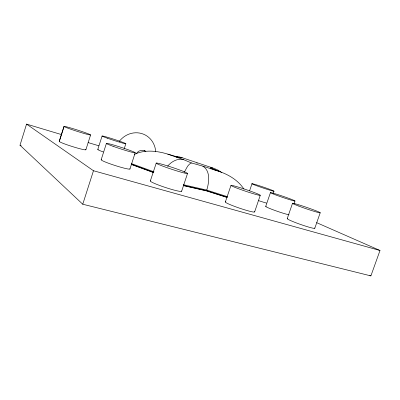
<?xml version="1.0" encoding="UTF-8"?>
<svg xmlns="http://www.w3.org/2000/svg" width="400" height="400" viewBox="0 0 400 400"><rect width="100%" height="100%" fill="white"/><g stroke="black" fill="none" stroke-linecap="round" stroke-linejoin="round"><path stroke-width="0.6" d="M316.645 222.66L380 250.485L370.89 275.9L82.75 204.23L20 145.215L26.55 124.1L61.805 134.68M59.295 141.31L64 126.375M85.875 149.775L90.59 134.97A13.985 0.66 17.8 0 0 70.95 128.05A13.985 0.66 17.8 0 0 70.295 129.035A13.985 0.66 17.8 0 0 90.59 134.97M97.785 149.46L102.09 136.005M82.75 204.23L93.475 170.735L26.55 124.1M101.16 159.77L106.4 143.425M59.255 141.395L64.06 126.53M124.33 148.37L125.835 143.7M129.945 169.02L135.205 152.71M156.25 163.065L150.33 180.975M181.62 191.285L187.52 173.485A16.51 0.97 18.3 0 0 164.59 165A16.51 0.97 18.3 0 0 163.455 166.395A16.51 0.97 18.3 0 0 187.52 173.485M183.615 185.465L206.555 190.72C209.03 182.99 210.935 171.17 202.86 166.145L191.385 162.935L183.7 159.69L167.81 154.14C157.065 150.83 144.715 149.36 134.275 154.44M225.38 201.915L230.955 185.435M254.635 211.925L260.24 195.355A15.495 0.845 18.7 0 0 239.54 187.49A15.495 0.845 18.7 0 0 237.1 188.2A15.495 0.845 18.7 0 0 260.24 195.355M273.185 193.57L273.99 191.205A11.64 0.47 18.7 0 0 258.18 185.39A11.64 0.47 18.7 0 0 256.805 185.79A11.64 0.47 18.7 0 0 273.99 191.205M249.565 190.855L251.995 183.79M265.715 206.405L270.465 192.615M287.235 218.61L292.53 203.29M293.995 203.885L294.99 201.005A12.975 0.575 18.8 0 0 276.95 194.325A12.975 0.575 18.8 0 0 276.195 195.12A12.975 0.575 18.8 0 0 294.99 201.005M314.8 228.235L320.2 212.785M184.28 172.285C186.24 169.055 187.645 164.47 191.385 162.935M167.615 166.19C171.4 161.595 177.615 158 183.7 159.69M167.81 154.14L180.505 157.84L182.18 157.71L214.16 168.44L218.105 170.18L221.735 172.635M176.135 156.725L179.185 156.865L182.18 157.71M196.785 162.865L197.16 163.405M243.89 189.05C238.405 180.64 229.435 175.105 220.14 171.76L210.55 167.955L212.865 168.035M176.015 156.89L180.505 157.84M183.49 185.63L206.5 190.89L227.04 197.435M183.23 184.675L206.765 190.095L227.46 196.695M93.475 170.735L380 250.485M20 145.215L21.2 145.555M88.095 142.57L98.85 145.795M136.26 153.845A7.045 6.82 87.6 0 1 144.16 150.605L144.54 150.745A7.255 7.005 89.3 0 1 145.83 151.39M206.555 190.72L227.33 197.34M202.86 166.145L220.14 171.76M210.55 167.955L215.275 170.16M131.355 163.58L154 171.865M131.16 164.18L153.215 172.265M131.37 164.445L153.42 172.53M144.16 150.615L145.195 151.1M369.775 275.34L370.89 275.9M119.23 141.42A21.82 20.36 -63.6 0 1 141.535 133.505A21.82 20.36 -63.6 0 1 155.7 151.82M289.035 214.79A12.955 0.885 19 0 1 273.64 209.99A12.955 0.885 19 0 1 266.19 206.305M314.57 227.94A14.6 1.1 19.3 0 1 300.6 224.465A14.6 1.1 19.3 0 1 287.62 218.52M103.315 151.98A12.465 0.83 17.8 0 1 98.28 149.38M266.47 203.065A11.62 0.725 18.8 0 1 258.66 200.635M181.505 190.96A16.47 1.49 18.2 0 1 165.46 187.5A16.47 1.49 18.2 0 1 150.635 180.795M254.43 211.61A15.465 1.295 18.8 0 1 239.37 208.105A15.465 1.295 18.8 0 1 225.815 201.805M85.45 149.335A13.96 1.01 17.5 0 1 72.505 146.6A13.96 1.01 17.5 0 1 59.715 141.25M129.835 168.74A15.12 1.23 17.8 0 1 115.14 165.525A15.12 1.23 17.8 0 1 101.43 159.62M298.405 205.955A14.63 0.715 18.9 0 0 320.145 212.84A14.63 0.715 18.9 0 0 300.53 205.37A14.63 0.715 18.9 0 0 298.405 205.955M107.42 138.215A12.485 0.54 18 0 0 125.82 143.745A12.485 0.54 18 0 0 108.66 137.635A12.485 0.54 18 0 0 107.42 138.215M113.065 146.295A15.15 0.8 18 0 0 135.21 152.79A15.15 0.8 18 0 0 114.165 145.195A15.15 0.8 18 0 0 113.065 146.295"/></g></svg>
